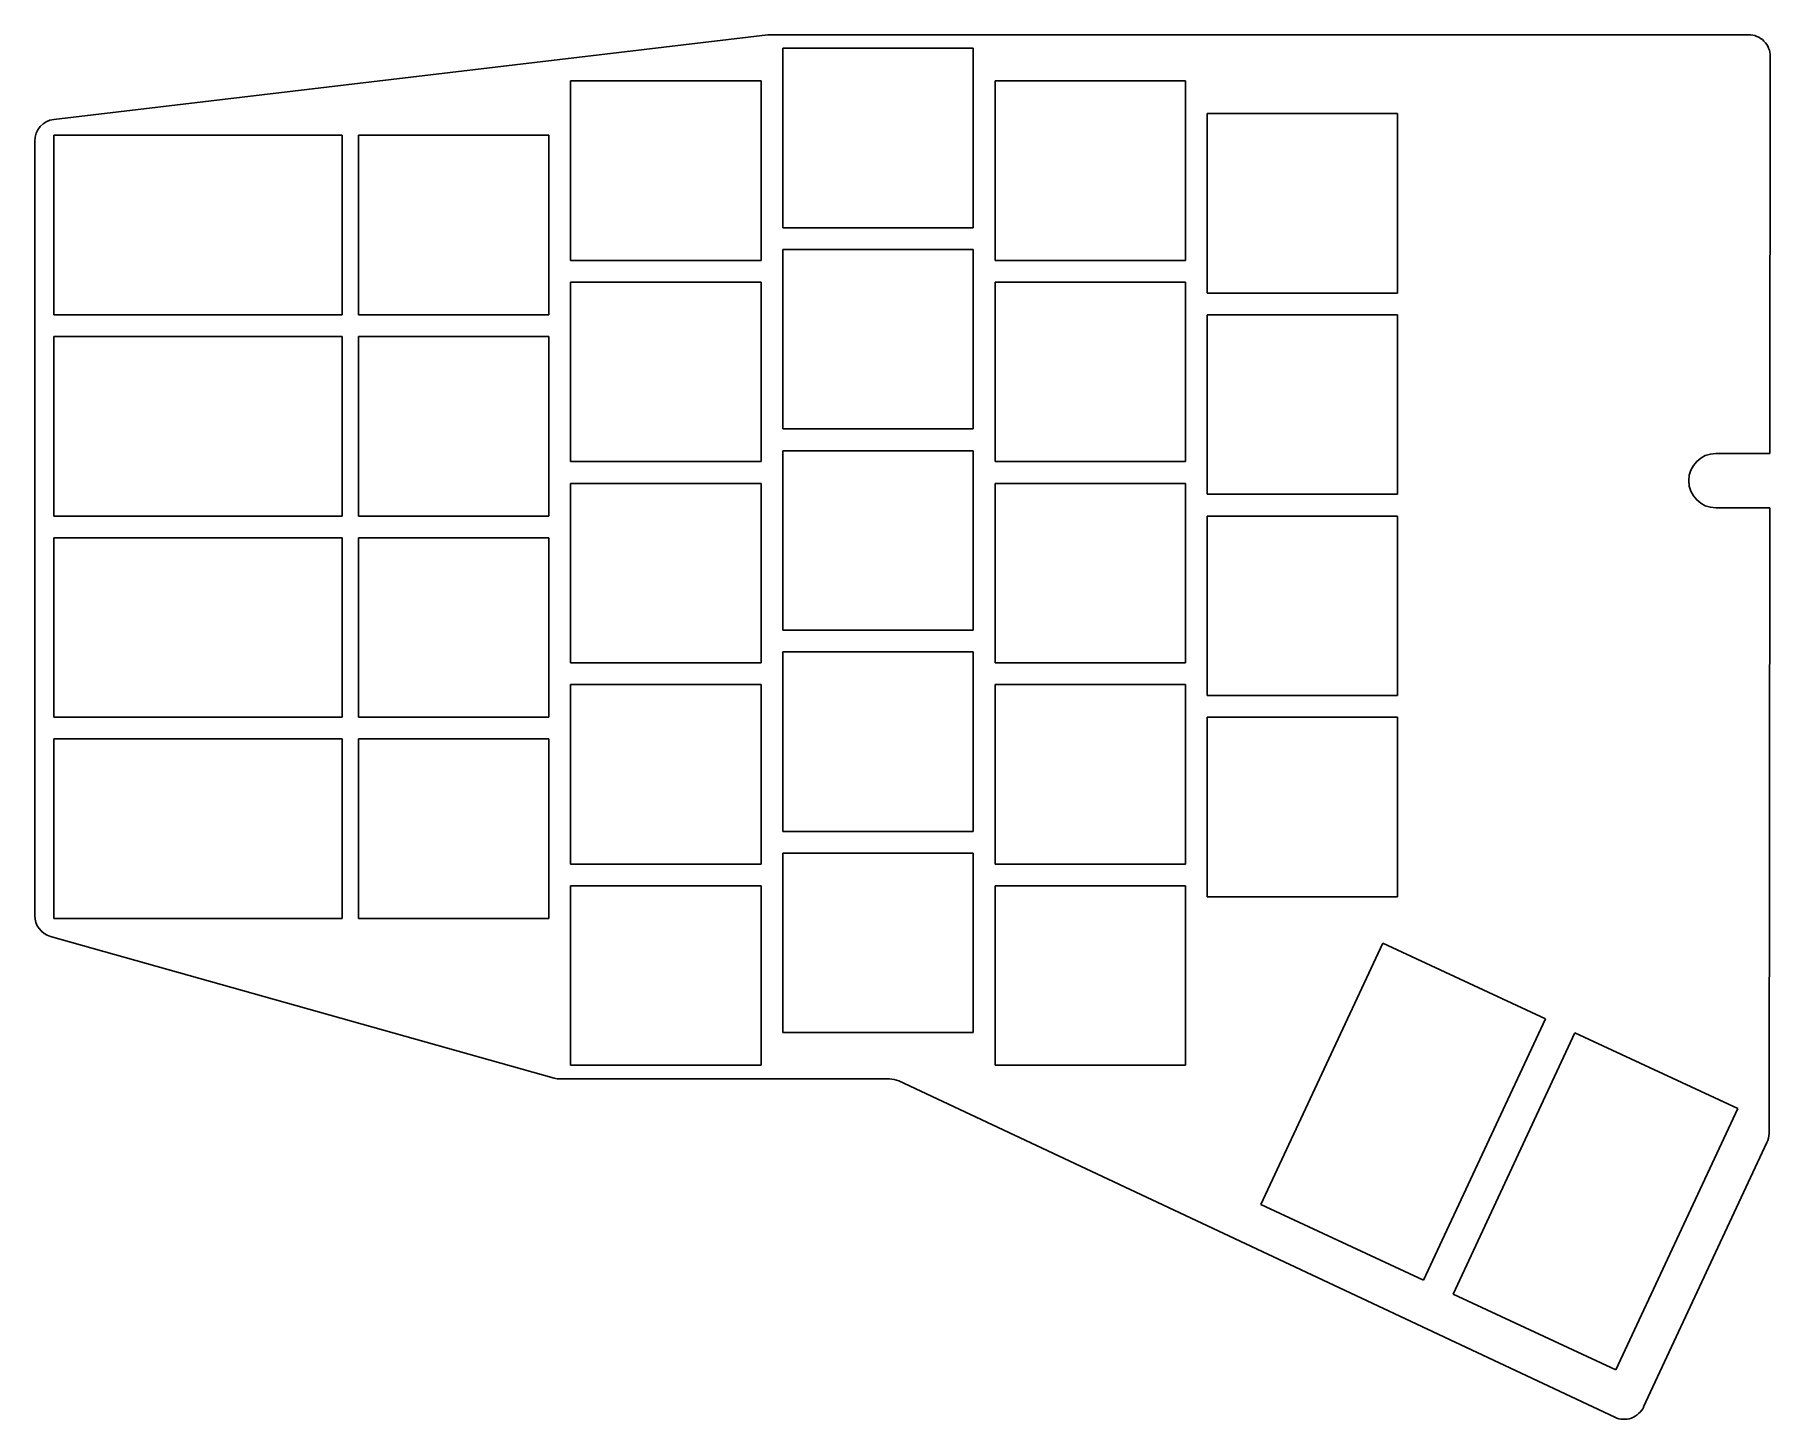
# Model space of a CAD drawing. Header units: millimetres. Extents: x 25 to 184, y -146 to -18.
import ezdxf

# ---------------------------------------------------------------- set-up
doc = ezdxf.new("R2010")
doc.units = ezdxf.units.MM

msp = doc.modelspace()

# ---------------------------------------------------------------- linework, layer by layer
for p, q in [((26.76, -26.29), (92.38, -18.51)), ((92.62, -18.5), (182.5, -18.5)), ((111.25, -19.75), (93.75, -19.75)), ((93.75, -19.75), (93.75, -36.25)), ((111.25, -36.25), (111.25, -19.75)), ((184.5, -20.5), (184.45, -57)), ((91.75, -22.75), (74.25, -22.75)), ((74.25, -22.75), (74.25, -39.25)), ((91.75, -39.25), (91.75, -22.75)), ((130.75, -22.75), (113.25, -22.75)), ((113.25, -22.75), (113.25, -39.25)), ((130.75, -39.25), (130.75, -22.75)), ((150.25, -25.75), (132.75, -25.75)), ((132.75, -25.75), (132.75, -42.25)), ((150.25, -42.25), (150.25, -25.75)), ((25, -99.48), (25, -28.28)), ((26.75, -27.75), (53.25, -27.75)), ((26.75, -27.75), (26.75, -44.25)), ((53.25, -44.25), (53.25, -27.75)), ((72.25, -27.75), (54.75, -27.75)), ((54.75, -27.75), (54.75, -44.25)), ((72.25, -44.25), (72.25, -27.75)), ((93.75, -36.25), (111.25, -36.25)), ((111.25, -38.25), (93.75, -38.25)), ((93.75, -38.25), (93.75, -54.75)), ((111.25, -54.75), (111.25, -38.25)), ((74.25, -39.25), (91.75, -39.25)), ((113.25, -39.25), (130.75, -39.25)), ((91.75, -41.25), (74.25, -41.25)), ((74.25, -41.25), (74.25, -57.75)), ((91.75, -57.75), (91.75, -41.25)), ((130.75, -41.25), (113.25, -41.25)), ((113.25, -41.25), (113.25, -57.75)), ((130.75, -57.75), (130.75, -41.25)), ((132.75, -42.25), (150.25, -42.25)), ((26.75, -44.25), (53.25, -44.25)), ((54.75, -44.25), (72.25, -44.25)), ((150.25, -44.25), (132.75, -44.25)), ((132.75, -44.25), (132.75, -60.75)), ((150.25, -60.75), (150.25, -44.25)), ((26.75, -46.25), (53.25, -46.25)), ((26.75, -46.25), (26.75, -62.75)), ((53.25, -62.75), (53.25, -46.25)), ((72.25, -46.25), (54.75, -46.25)), ((54.75, -46.25), (54.75, -62.75)), ((72.25, -62.75), (72.25, -46.25)), ((93.75, -54.75), (111.25, -54.75)), ((111.25, -56.75), (93.75, -56.75)), ((93.75, -56.75), (93.75, -73.25)), ((111.25, -73.25), (111.25, -56.75)), ((184.45, -57), (179.5, -57)), ((74.25, -57.75), (91.75, -57.75)), ((113.25, -57.75), (130.75, -57.75)), ((91.75, -59.75), (74.25, -59.75)), ((74.25, -59.75), (74.25, -76.25)), ((91.75, -76.25), (91.75, -59.75)), ((130.75, -59.75), (113.25, -59.75)), ((113.25, -59.75), (113.25, -76.25)), ((130.75, -76.25), (130.75, -59.75)), ((132.75, -60.75), (150.25, -60.75)), ((179.5, -62), (184.45, -62)), ((184.45, -62), (184.38, -119.51)), ((26.75, -62.75), (53.25, -62.75)), ((54.75, -62.75), (72.25, -62.75)), ((150.25, -62.75), (132.75, -62.75)), ((132.75, -62.75), (132.75, -79.25)), ((150.25, -79.25), (150.25, -62.75)), ((26.75, -64.75), (53.25, -64.75)), ((26.75, -64.75), (26.75, -81.25)), ((53.25, -81.25), (53.25, -64.75)), ((72.25, -64.75), (54.75, -64.75)), ((54.75, -64.75), (54.75, -81.25)), ((72.25, -81.25), (72.25, -64.75)), ((93.75, -73.25), (111.25, -73.25)), ((74.25, -76.25), (91.75, -76.25)), ((111.25, -75.25), (93.75, -75.25)), ((93.75, -75.25), (93.75, -91.75)), ((111.25, -91.75), (111.25, -75.25)), ((113.25, -76.25), (130.75, -76.25)), ((91.75, -78.25), (74.25, -78.25)), ((74.25, -78.25), (74.25, -94.75)), ((91.75, -94.75), (91.75, -78.25)), ((130.75, -78.25), (113.25, -78.25)), ((113.25, -78.25), (113.25, -94.75)), ((130.75, -94.75), (130.75, -78.25)), ((132.75, -79.25), (150.25, -79.25)), ((26.75, -81.25), (53.25, -81.25)), ((54.75, -81.25), (72.25, -81.25)), ((150.25, -81.25), (132.75, -81.25)), ((132.75, -81.25), (132.75, -97.75)), ((150.25, -97.75), (150.25, -81.25)), ((26.75, -83.25), (53.25, -83.25)), ((26.75, -83.25), (26.75, -99.75)), ((53.25, -99.75), (53.25, -83.25)), ((72.25, -83.25), (54.75, -83.25)), ((54.75, -83.25), (54.75, -99.75)), ((72.25, -99.75), (72.25, -83.25)), ((93.75, -91.75), (111.25, -91.75)), ((111.25, -93.75), (93.75, -93.75)), ((93.75, -93.75), (93.75, -110.25)), ((111.25, -110.25), (111.25, -93.75)), ((74.25, -94.75), (91.75, -94.75)), ((113.25, -94.75), (130.75, -94.75)), ((91.75, -96.75), (74.25, -96.75)), ((74.25, -96.75), (74.25, -113.25)), ((91.75, -113.25), (91.75, -96.75)), ((130.75, -96.75), (113.25, -96.75)), ((113.25, -96.75), (113.25, -113.25)), ((130.75, -113.25), (130.75, -96.75)), ((132.75, -97.75), (150.25, -97.75)), ((26.75, -99.75), (53.25, -99.75)), ((54.75, -99.75), (72.25, -99.75)), ((72.73, -114.43), (26.46, -101.41)), ((148.88, -102.02), (137.68, -126.04)), ((163.83, -108.99), (148.88, -102.02)), ((152.63, -133.01), (163.83, -108.99)), ((93.75, -110.25), (111.25, -110.25)), ((166.55, -110.26), (155.35, -134.28)), ((181.5, -117.23), (166.55, -110.26)), ((103.55, -114.5), (73.28, -114.5)), ((74.25, -113.25), (91.75, -113.25)), ((170.2, -145.61), (104.4, -114.69)), ((113.25, -113.25), (130.75, -113.25)), ((170.3, -141.25), (181.5, -117.23)), ((184.19, -120.35), (172.86, -144.64)), ((137.68, -126.04), (152.63, -133.01)), ((155.35, -134.28), (170.3, -141.25))]:
    msp.add_line(p, q)
for centre, radius, start, end in [((92.62, -20.5), 2, 90, 96.7591), ((182.5, -20.5), 2, 359.9293, 90), ((27, -28.28), 2, 96.7591, 180), ((179.5, -59.5), 2.5, 450, 630), ((27, -99.48), 2, 180, 254.2914), ((73.28, -112.5), 2, 254.2914, 270), ((103.55, -116.5), 2, 64.8305, 90), ((182.38, -119.51), 2, 335, 359.9293), ((171.05, -143.8), 2, 244.8305, 335)]:
    msp.add_arc(centre, radius, start, end)

doc.saveas('drawing.dxf')
